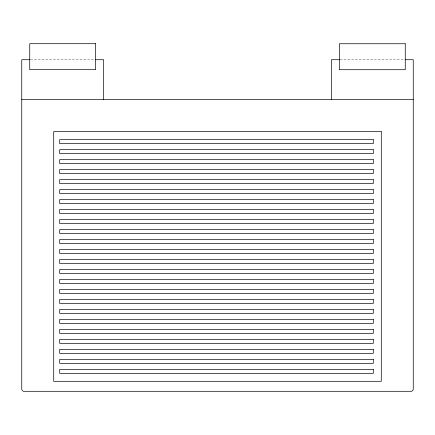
<?xml version="1.0" encoding="UTF-8"?>
<svg xmlns="http://www.w3.org/2000/svg" width="435" height="435" viewBox="0 0 435 435"><rect width="100%" height="100%" fill="white"/><g stroke="black" fill="none" stroke-linecap="round" stroke-linejoin="round"><path stroke-width="0.33" stroke-dasharray="2.17 1.63" d="M30.548 59.72L94.846 59.72M340.154 59.72L404.452 59.72"/><path stroke-width="0.65" d="M29.874 59.72L21.75 59.72L21.75 389.02A2.539 2.539 0 0 0 21.973 390.064L23.011 391.136A1.783 1.783 0 0 0 23.746 391.299L411.254 391.299A1.783 1.783 0 0 0 411.988 391.136L413.027 390.064A2.539 2.539 0 0 0 413.25 389.02L413.25 59.72L405.126 59.72M95.526 59.72L103.644 59.72L103.644 99.669M339.474 59.72L331.356 59.72L331.356 99.669M21.75 99.669L413.25 99.669M95.656 43.701L29.738 43.701L29.738 69.671L95.656 69.671L95.656 43.701M405.262 43.745L339.344 43.745L339.344 69.709L405.262 69.709L405.262 43.745M381.288 131.631L53.712 131.631L53.712 381.31L381.288 381.31L381.288 131.631M373.301 139.619L59.704 139.619L59.704 143.615L373.301 143.615L373.301 139.619M373.301 149.607L59.704 149.607L59.704 153.604L373.301 153.604L373.301 149.607M373.301 159.596L59.704 159.596L59.704 163.587L373.301 163.587L373.301 159.596M373.301 169.579L59.704 169.579L59.704 173.576L373.301 173.576L373.301 169.579M373.301 179.568L59.704 179.568L59.704 183.565L373.301 183.565L373.301 179.568M373.301 189.557L59.704 189.557L59.704 193.553L373.301 193.553L373.301 189.557M373.301 199.545L59.704 199.545L59.704 203.536L373.301 203.536L373.301 199.545M373.301 209.529L59.704 209.529L59.704 213.525L373.301 213.525L373.301 209.529M373.301 219.517L59.704 219.517L59.704 223.514L373.301 223.514L373.301 219.517M373.301 229.506L59.704 229.506L59.704 233.503L373.301 233.503L373.301 229.506M373.301 239.495L59.704 239.495L59.704 243.486L373.301 243.486L373.301 239.495M373.301 249.478L59.704 249.478L59.704 253.475L373.301 253.475L373.301 249.478M373.301 259.467L59.704 259.467L59.704 263.463L373.301 263.463L373.301 259.467M373.301 269.455L59.704 269.455L59.704 273.446L373.301 273.446L373.301 269.455M373.301 279.439L59.704 279.439L59.704 283.435L373.301 283.435L373.301 279.439M373.301 289.427L59.704 289.427L59.704 293.424L373.301 293.424L373.301 289.427M373.301 299.416L59.704 299.416L59.704 303.412L373.301 303.412L373.301 299.416M373.301 309.405L59.704 309.405L59.704 313.396L373.301 313.396L373.301 309.405M373.301 319.388L59.704 319.388L59.704 323.384L373.301 323.384L373.301 319.388M373.301 329.377L59.704 329.377L59.704 333.373L373.301 333.373L373.301 329.377M373.301 339.365L59.704 339.365L59.704 343.362L373.301 343.362L373.301 339.365M373.301 349.354L59.704 349.354L59.704 353.345L373.301 353.345L373.301 349.354M373.301 359.337L59.704 359.337L59.704 363.334L373.301 363.334L373.301 359.337M373.301 369.326L59.704 369.326L59.704 373.322L373.301 373.322L373.301 369.326"/></g></svg>
